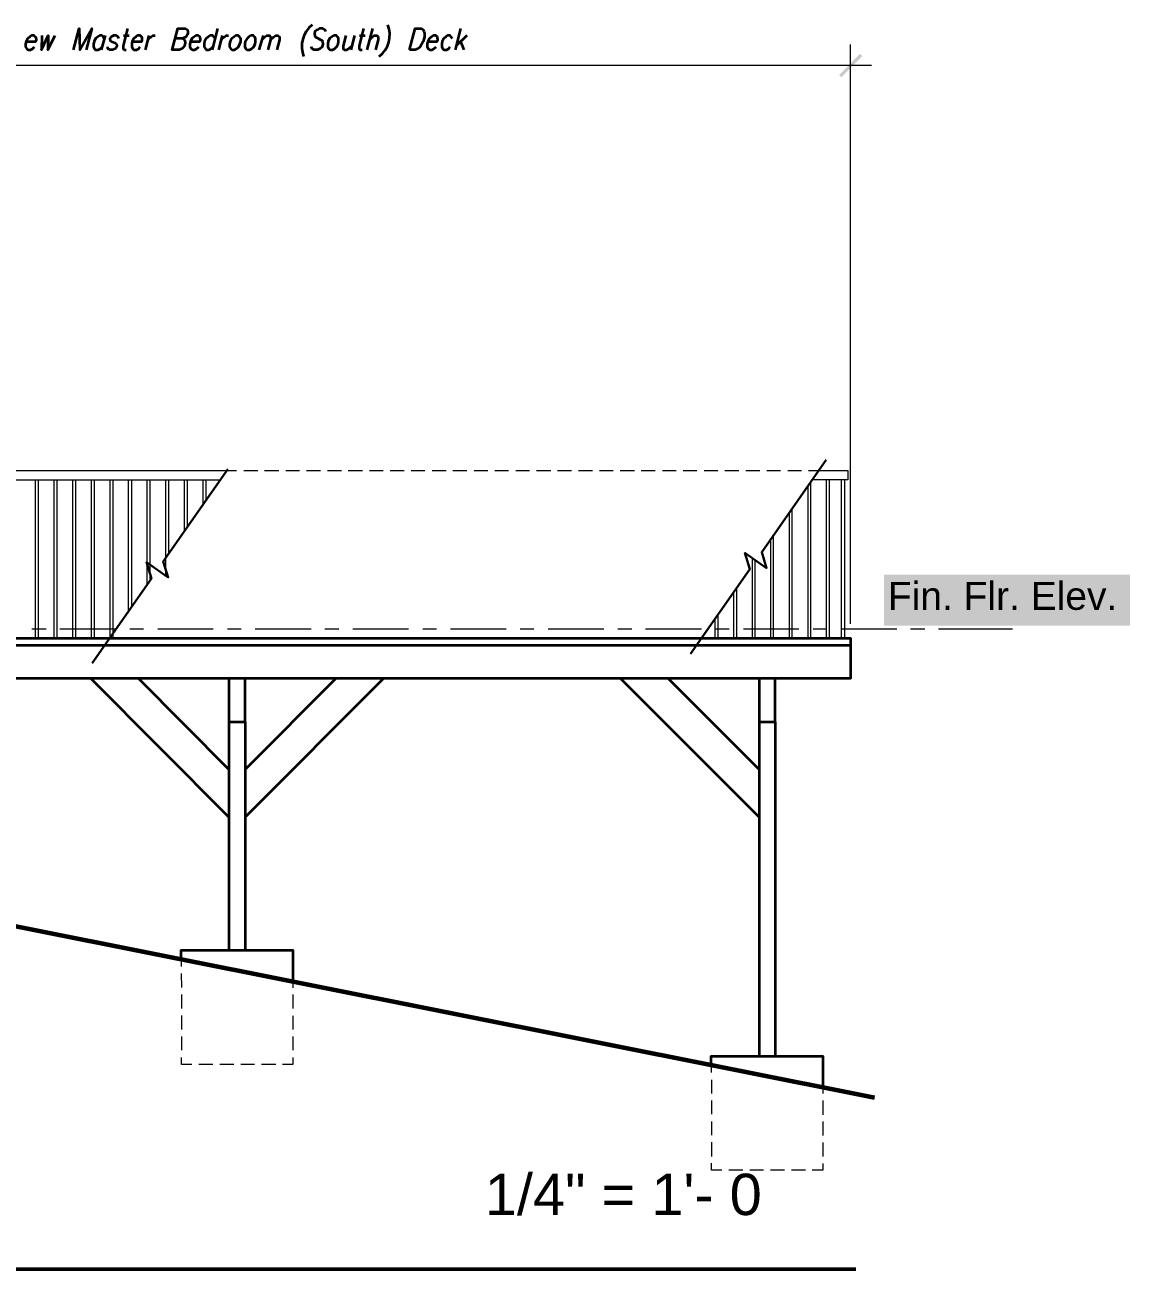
# Model space of a CAD drawing. Header units: inches. Extents: x 1543 to 43489, y -26 to 5775.
# Drawn here: x 2028.7 to 2276.4, y 3448 to 3726.9 of the extents above; entities that cross this region are included whole.
import ezdxf

# ---------------------------------------------------------------- set-up
doc = ezdxf.new("R2010")
doc.units = ezdxf.units.IN
doc.header["$LTSCALE"] = 0.5
doc.header["$MEASUREMENT"] = 0
for name, color, linetype in [('PDF_0', 7, 'Continuous'), ('PDF_A-FLOR-HRAL', 7, 'Continuous'), ('PDF_A-FLOR-LEVL', 7, 'Continuous'), ('PDF_C-TOPO', 7, 'Continuous'), ('PDF_Dim48', 7, 'Continuous'), ('PDF_Hidden1', 7, 'Continuous'), ('PDF_Layer2', 7, 'Continuous'), ('PDF_Layer3', 7, 'Continuous'), ('PDF_Layer6', 7, 'Continuous'), ('PDF_Text', 7, 'Continuous')]:
    doc.layers.add(name, color=color, linetype=linetype)
doc.styles.add('PDF Arial', font='arial.ttf')

msp = doc.modelspace()

# ---------------------------------------------------------------- linework, layer by layer
at = {"layer": 'PDF_0', "transparency": 33554559}
for points in [[(2211.15, 3715.64), (2211.65, 3715.14), (2215.82, 3720.39)], [(2211.65, 3715.14), (2215.82, 3720.39), (2216.32, 3719.89)]]:
    msp.add_solid(points, dxfattribs=at)
at = {"layer": 'PDF_A-FLOR-HRAL', "lineweight": 20}
for points in [[(1993.64, 3589.45), (1993.64, 3624.9), (1993.64, 3626.98), (2073.95, 3626.98)], [(2206.56, 3626.98), (2213.07, 3626.98), (2213.07, 3624.9), (2205.06, 3624.9)], [(1993.64, 3624.9), (2072.45, 3624.9)], [(2031, 3624.9), (2031, 3589.45)], [(2031.75, 3589.45), (2031.75, 3624.9)], [(2035.17, 3624.9), (2035.17, 3589.45)], [(2035.92, 3589.45), (2035.92, 3624.9)], [(2039.34, 3624.9), (2039.34, 3589.45)], [(2040.09, 3589.45), (2040.09, 3624.9)], [(2043.51, 3624.9), (2043.51, 3589.45)], [(2044.26, 3589.45), (2044.26, 3624.9)], [(2047.68, 3624.9), (2047.68, 3589.45)], [(2048.43, 3589.45), (2048.43, 3624.9)], [(2051.85, 3624.9), (2051.85, 3595.46)], [(2052.6, 3596.54), (2052.6, 3624.9)], [(2056.02, 3624.9), (2056.02, 3601.46)], [(2056.77, 3602.46), (2056.77, 3624.9)], [(2060.19, 3624.9), (2060.19, 3603.46)], [(2060.94, 3608.47), (2060.94, 3624.9)], [(2064.36, 3624.9), (2064.36, 3613.3)], [(2065.11, 3614.39), (2065.11, 3624.9)], [(2068.53, 3624.9), (2068.53, 3619.31)], [(2069.28, 3620.31), (2069.28, 3624.9)], [(2204.14, 3623.48), (2204.14, 3589.45)], [(2204.81, 3589.45), (2204.81, 3624.56)], [(2208.23, 3624.9), (2208.23, 3589.45)], [(2208.98, 3589.45), (2208.98, 3624.9)], [(2211.65, 3589.45), (2211.65, 3624.9)], [(2212.4, 3589.45), (2212.4, 3624.9)], [(2199.97, 3617.56), (2199.97, 3589.45)], [(2200.64, 3589.45), (2200.64, 3618.56)], [(2196.47, 3589.45), (2196.47, 3612.64)], [(2195.8, 3611.55), (2195.8, 3589.45)], [(2191.63, 3607.38), (2191.63, 3589.45)], [(2192.3, 3589.45), (2192.3, 3606.88)], [(2188.21, 3589.45), (2188.21, 3600.71)], [(2187.46, 3599.63), (2187.46, 3589.45)], [(2183.29, 3593.71), (2183.29, 3589.45)], [(2184.04, 3589.45), (2184.04, 3594.79)]]:
    msp.add_lwpolyline(points, dxfattribs=at)
at = {"layer": 'PDF_A-FLOR-LEVL', "lineweight": 20}
for points in [[(2030.25, 3591.54), (2033.42, 3591.54)], [(2036.51, 3591.54), (2049.02, 3591.54)], [(2052.19, 3591.54), (2055.27, 3591.54)], [(2058.44, 3591.54), (2070.87, 3591.54)], [(2074.04, 3591.54), (2077.12, 3591.54)], [(2080.29, 3591.54), (2092.8, 3591.54)], [(2095.89, 3591.54), (2099.06, 3591.54)], [(2102.14, 3591.54), (2114.65, 3591.54)], [(2117.82, 3591.54), (2120.91, 3591.54)], [(2124.08, 3591.54), (2136.5, 3591.54)], [(2139.67, 3591.54), (2142.76, 3591.54)], [(2145.93, 3591.54), (2158.44, 3591.54)], [(2161.52, 3591.54), (2164.69, 3591.54)], [(2167.78, 3591.54), (2180.29, 3591.54)], [(2183.46, 3591.54), (2186.54, 3591.54)], [(2189.71, 3591.54), (2202.14, 3591.54)], [(2205.31, 3591.54), (2208.4, 3591.54)], [(2211.56, 3591.54), (2224.07, 3591.54)], [(2227.16, 3591.54), (2230.33, 3591.54)], [(2233.42, 3591.54), (2250.01, 3591.54)]]:
    msp.add_lwpolyline(points, dxfattribs=at)
at = {"layer": 'PDF_A-FLOR-LEVL', "color": 7, "true_color": 0xffffff, "transparency": 33554559}
for points in [[(2276.37, 3592.2), (2276.37, 3603.63), (2221.24, 3592.2)], [(2276.37, 3603.63), (2221.24, 3592.2), (2221.24, 3603.63)]]:
    msp.add_solid(points, dxfattribs=at)
at = {"layer": 'PDF_C-TOPO', "lineweight": 60}
msp.add_lwpolyline([(2219.07, 3486.37), (1995.14, 3531.07), (1943.02, 3531.07), (1943.02, 3538.66), (1938.68, 3539.5), (1624.68, 3544.42), (1587.65, 3547.17), (1543.28, 3549.09)], dxfattribs=at)
at = {"layer": 'PDF_Dim48', "lineweight": 35}
for points in [[(2039.59, 3721.31), (2040.84, 3726.06), (2041.01, 3721.31), (2043.68, 3726.06), (2042.43, 3721.31)], [(2051.69, 3726.06), (2050.69, 3722.23), (2050.69, 3721.56), (2051.02, 3721.31), (2051.35, 3721.31)], [(2063.95, 3723.81), (2064.45, 3723.56), (2064.53, 3723.39), (2064.61, 3722.89), (2064.45, 3722.23), (2064.11, 3721.81), (2063.86, 3721.56), (2063.28, 3721.31), (2061.69, 3721.31), (2062.95, 3726.06), (2064.53, 3726.06), (2065.03, 3725.81), (2065.2, 3725.56), (2065.2, 3725.14), (2065.11, 3724.73), (2064.78, 3724.23), (2064.53, 3724.06), (2063.95, 3723.81), (2062.36, 3723.81)], [(2071.87, 3726.06), (2070.62, 3721.31)], [(2096.14, 3725.39), (2095.97, 3725.81), (2095.47, 3726.06), (2094.72, 3726.06), (2094.14, 3725.81), (2093.64, 3725.39), (2093.55, 3724.89), (2093.64, 3724.48), (2093.72, 3724.23), (2094.05, 3724.06), (2094.97, 3723.56), (2095.3, 3723.39), (2095.39, 3723.14), (2095.47, 3722.64), (2095.3, 3721.98), (2094.8, 3721.56), (2094.22, 3721.31), (2093.47, 3721.31), (2093.05, 3721.56), (2092.8, 3721.98)], [(2104.56, 3726.06), (2103.56, 3722.23), (2103.56, 3721.56), (2103.81, 3721.31), (2104.23, 3721.31)], [(2106.56, 3726.06), (2105.31, 3721.31)], [(2126.33, 3726.06), (2125.08, 3721.31)], [(2028.92, 3723.14), (2031.09, 3723.14), (2031.25, 3723.56), (2031.17, 3724.06), (2031, 3724.23), (2030.75, 3724.48), (2030.17, 3724.48), (2029.75, 3724.23), (2029.34, 3723.81), (2028.92, 3723.14), (2028.84, 3722.64), (2028.84, 3721.98), (2029.09, 3721.56), (2029.34, 3721.31), (2029.92, 3721.31), (2030.34, 3721.56), (2030.84, 3721.98)], [(2032.5, 3724.48), (2032.42, 3721.31), (2033.92, 3724.48), (2033.84, 3721.31), (2035.42, 3724.48)], [(2046.43, 3723.81), (2046.27, 3724.23), (2045.93, 3724.48), (2045.43, 3724.48), (2045.01, 3724.23), (2044.51, 3723.81), (2044.18, 3723.14), (2044.01, 3722.64), (2044.01, 3721.98), (2044.26, 3721.56), (2044.51, 3721.31), (2045.1, 3721.31), (2045.52, 3721.56), (2046.02, 3721.98)], [(2046.68, 3724.48), (2045.77, 3721.31)], [(2049.69, 3723.81), (2049.6, 3724.23), (2049.1, 3724.48), (2048.6, 3724.48), (2048.02, 3724.23), (2047.68, 3723.81), (2047.77, 3723.39), (2048.1, 3723.14), (2048.93, 3722.89), (2049.18, 3722.64), (2049.27, 3722.23), (2049.18, 3721.98), (2048.93, 3721.56), (2048.27, 3721.31), (2047.77, 3721.31), (2047.27, 3721.56), (2047.27, 3721.98)], [(2050.77, 3724.48), (2052.02, 3724.48)], [(2052.69, 3723.14), (2054.86, 3723.14), (2054.94, 3723.56), (2054.94, 3724.06), (2054.77, 3724.23), (2054.52, 3724.48), (2053.94, 3724.48), (2053.52, 3724.23), (2053.1, 3723.81), (2052.69, 3723.14), (2052.6, 3722.64), (2052.6, 3721.98), (2052.85, 3721.56), (2053.1, 3721.31), (2053.69, 3721.31), (2054.11, 3721.56), (2054.52, 3721.98)], [(2056.44, 3724.48), (2055.61, 3721.31)], [(2056.11, 3723.14), (2056.44, 3723.81), (2056.94, 3724.23), (2057.36, 3724.48), (2057.86, 3724.48)], [(2065.78, 3723.14), (2067.87, 3723.14), (2068.03, 3723.56), (2067.95, 3724.06), (2067.87, 3724.23), (2067.53, 3724.48), (2067.03, 3724.48), (2066.62, 3724.23), (2066.11, 3723.81), (2065.78, 3723.14), (2065.61, 3722.64), (2065.61, 3721.98), (2065.86, 3721.56), (2066.2, 3721.31), (2066.7, 3721.31), (2067.12, 3721.56), (2067.62, 3721.98)], [(2071.29, 3723.81), (2071.04, 3724.23), (2070.79, 3724.48), (2070.2, 3724.48), (2069.78, 3724.23), (2069.28, 3723.81), (2068.95, 3723.14), (2068.87, 3722.64), (2068.87, 3721.98), (2069.12, 3721.56), (2069.37, 3721.31), (2069.95, 3721.31), (2070.37, 3721.56), (2070.79, 3721.98)], [(2072.87, 3724.48), (2072.04, 3721.31)], [(2072.54, 3723.14), (2072.87, 3723.81), (2073.37, 3724.23), (2073.79, 3724.48), (2074.29, 3724.48)], [(2082.04, 3724.48), (2081.13, 3721.31)], [(2081.79, 3723.56), (2082.46, 3724.23), (2082.88, 3724.48), (2083.46, 3724.48), (2083.71, 3724.23), (2083.71, 3723.56), (2083.13, 3721.31)], [(2083.71, 3723.56), (2084.46, 3724.23), (2084.88, 3724.48), (2085.38, 3724.48), (2085.71, 3724.23), (2085.71, 3723.56), (2085.13, 3721.31)], [(2100.56, 3724.48), (2099.98, 3722.23), (2099.98, 3721.56), (2100.31, 3721.31), (2100.81, 3721.31), (2101.23, 3721.56), (2101.98, 3722.23)], [(2102.56, 3724.48), (2101.73, 3721.31)], [(2103.64, 3724.48), (2104.9, 3724.48)], [(2105.9, 3723.56), (2106.56, 3724.23), (2106.98, 3724.48), (2107.56, 3724.48), (2107.81, 3724.23), (2107.81, 3723.56), (2107.23, 3721.31)], [(2118.99, 3723.14), (2121.08, 3723.14), (2121.24, 3723.56), (2121.16, 3724.06), (2121.08, 3724.23), (2120.74, 3724.48), (2120.24, 3724.48), (2119.82, 3724.23), (2119.32, 3723.81), (2118.99, 3723.14), (2118.82, 3722.64), (2118.82, 3721.98), (2119.07, 3721.56), (2119.41, 3721.31), (2119.91, 3721.31), (2120.32, 3721.56), (2120.83, 3721.98)], [(2124.49, 3723.81), (2124.24, 3724.23), (2123.99, 3724.48), (2123.41, 3724.48), (2122.99, 3724.23), (2122.58, 3723.81), (2122.16, 3723.14), (2122.08, 3722.64), (2122.08, 3721.98), (2122.33, 3721.56), (2122.58, 3721.31), (2123.16, 3721.31), (2123.58, 3721.56), (2123.99, 3721.98)], [(2127.75, 3724.48), (2125.33, 3722.23)], [(2126.33, 3723.14), (2127.08, 3721.31)]]:
    msp.add_lwpolyline(points, dxfattribs=at)
for points in [[(2114.9, 3721.31), (2116.15, 3726.06), (2117.41, 3726.06), (2117.91, 3725.81), (2118.16, 3725.39), (2118.24, 3724.89), (2118.24, 3724.23), (2117.91, 3723.14), (2117.57, 3722.48), (2117.24, 3721.98), (2116.74, 3721.56), (2116.15, 3721.31)], [(2075.96, 3724.48), (2075.54, 3724.23), (2075.04, 3723.81), (2074.71, 3723.14), (2074.54, 3722.64), (2074.54, 3721.98), (2074.79, 3721.56), (2075.12, 3721.31), (2075.62, 3721.31), (2076.04, 3721.56), (2076.54, 3721.98), (2076.87, 3722.64), (2077.04, 3723.14), (2077.04, 3723.81), (2076.79, 3724.23), (2076.46, 3724.48)], [(2079.29, 3724.48), (2078.88, 3724.23), (2078.46, 3723.81), (2078.04, 3723.14), (2077.96, 3722.64), (2077.96, 3721.98), (2078.21, 3721.56), (2078.46, 3721.31), (2079.04, 3721.31), (2079.46, 3721.56), (2079.96, 3721.98), (2080.29, 3722.64), (2080.38, 3723.14), (2080.38, 3723.81), (2080.13, 3724.23), (2079.88, 3724.48)], [(2097.89, 3724.48), (2097.47, 3724.23), (2096.97, 3723.81), (2096.64, 3723.14), (2096.56, 3722.64), (2096.56, 3721.98), (2096.81, 3721.56), (2097.06, 3721.31), (2097.64, 3721.31), (2098.06, 3721.56), (2098.47, 3721.98), (2098.89, 3722.64), (2098.97, 3723.14), (2098.97, 3723.81), (2098.72, 3724.23), (2098.47, 3724.48)]]:
    msp.add_lwpolyline(points, close=True, dxfattribs=at)
at = {"layer": 'PDF_Dim48', "lineweight": 20}
for points in [[(2213.73, 3592.62), (2213.73, 3722.48)], [(2218.4, 3717.81), (1934.01, 3717.81)]]:
    msp.add_lwpolyline(points, dxfattribs=at)
at = {"layer": 'PDF_Dim48', "lineweight": 35}
for centre, radius, start, end in [((2096.9, 3722.05), 6.18, 128.4271, 201.2909), ((2104.48, 3724.58), 5.97, 306.9065, 22.8115)]:
    msp.add_arc(centre, radius, start, end, dxfattribs=at)
at = {"layer": 'PDF_Hidden1', "lineweight": 20}
for points in [[(2073.95, 3626.98), (2076.12, 3626.98)], [(2077.71, 3626.98), (2080.88, 3626.98)], [(2082.38, 3626.98), (2085.55, 3626.98)], [(2087.13, 3626.98), (2090.22, 3626.98)], [(2091.8, 3626.98), (2094.89, 3626.98)], [(2096.47, 3626.98), (2099.64, 3626.98)], [(2101.14, 3626.98), (2104.31, 3626.98)], [(2105.9, 3626.98), (2108.98, 3626.98)], [(2110.57, 3626.98), (2113.65, 3626.98)], [(2115.24, 3626.98), (2118.32, 3626.98)], [(2119.91, 3626.98), (2123.08, 3626.98)], [(2124.58, 3626.98), (2127.75, 3626.98)], [(2129.33, 3626.98), (2132.42, 3626.98)], [(2134, 3626.98), (2137.09, 3626.98)], [(2138.67, 3626.98), (2141.76, 3626.98)], [(2143.34, 3626.98), (2146.51, 3626.98)], [(2148.01, 3626.98), (2151.18, 3626.98)], [(2152.77, 3626.98), (2155.85, 3626.98)], [(2157.44, 3626.98), (2160.52, 3626.98)], [(2162.11, 3626.98), (2165.28, 3626.98)], [(2166.78, 3626.98), (2169.95, 3626.98)], [(2171.53, 3626.98), (2174.62, 3626.98)], [(2176.2, 3626.98), (2179.29, 3626.98)], [(2180.87, 3626.98), (2183.96, 3626.98)], [(2185.54, 3626.98), (2188.71, 3626.98)], [(2190.21, 3626.98), (2193.38, 3626.98)], [(2194.97, 3626.98), (2198.05, 3626.98)], [(2199.64, 3626.98), (2202.72, 3626.98)], [(2204.31, 3626.98), (2206.56, 3626.98)], [(2063.7, 3517.39), (2063.7, 3515.81)], [(2063.7, 3514.23), (2063.78, 3511.14)], [(2088.72, 3512.64), (2088.72, 3511.06)], [(2063.78, 3509.56), (2063.78, 3506.39)], [(2088.72, 3509.56), (2088.72, 3506.39)], [(2063.78, 3504.88), (2063.78, 3501.72)], [(2088.72, 3504.8), (2088.72, 3501.72)], [(2063.78, 3500.13), (2063.78, 3497.05)], [(2088.72, 3500.13), (2088.72, 3497.05)], [(2066.11, 3493.88), (2063.78, 3493.88), (2063.78, 3495.46)], [(2088.72, 3495.46), (2088.72, 3493.88), (2086.38, 3493.88)], [(2070.79, 3493.88), (2067.62, 3493.88)], [(2075.46, 3493.88), (2072.37, 3493.88)], [(2080.13, 3493.88), (2077.04, 3493.88)], [(2084.88, 3493.88), (2081.71, 3493.88)], [(2182.46, 3493.63), (2182.46, 3492.04)], [(2182.54, 3490.46), (2182.54, 3487.37)], [(2207.48, 3488.87), (2207.48, 3487.37)], [(2182.54, 3485.79), (2182.54, 3482.7)], [(2207.48, 3485.79), (2207.48, 3482.62)], [(2182.54, 3481.12), (2182.54, 3478.03)], [(2207.48, 3481.12), (2207.48, 3477.95)], [(2182.54, 3476.45), (2182.54, 3473.28)], [(2207.48, 3476.36), (2207.48, 3473.28)], [(2184.88, 3470.19), (2182.54, 3470.19), (2182.54, 3471.78)], [(2189.55, 3470.19), (2186.46, 3470.19)], [(2194.22, 3470.19), (2191.13, 3470.19)], [(2198.89, 3470.19), (2195.8, 3470.19)], [(2203.64, 3470.19), (2200.47, 3470.19)], [(2207.48, 3471.69), (2207.48, 3470.19), (2205.14, 3470.19)]]:
    msp.add_lwpolyline(points, dxfattribs=at)
at = {"layer": 'PDF_Layer2', "lineweight": 30}
for points in [[(2208.23, 3629.4), (2193.8, 3608.72), (2194.88, 3605.13), (2190.05, 3608.55), (2191.13, 3604.88), (2177.87, 3585.95)], [(2074.12, 3627.32), (2059.69, 3606.63), (2060.78, 3603.05), (2055.94, 3606.47), (2057.02, 3602.8), (2043.76, 3583.86)]]:
    msp.add_lwpolyline(points, dxfattribs=at)
at = {"layer": 'PDF_Layer3', "lineweight": 35}
for points in [[(1993.06, 3589.45), (2213.73, 3589.45), (2213.73, 3580.36), (1993.06, 3580.36)], [(1993.06, 3587.87), (2213.73, 3587.87)], [(2043.43, 3580.36), (2074.37, 3549.34)], [(2054.11, 3580.36), (2074.37, 3560.01)], [(2109.07, 3580.36), (2078.04, 3549.34)], [(2098.39, 3580.36), (2078.04, 3560.01)], [(2162.19, 3580.36), (2193.22, 3549.34)], [(2172.87, 3580.36), (2193.22, 3560.01)], [(2074.37, 3570.69), (2074.37, 3519.48)], [(2078.04, 3570.69), (2078.04, 3519.48)], [(2193.22, 3570.69), (2193.22, 3495.71)], [(2196.8, 3570.69), (2196.8, 3495.71)], [(2078.04, 3556.43), (2078.04, 3556.43)], [(2078.04, 3545.75), (2078.04, 3545.75)], [(2063.7, 3517.39), (2063.7, 3519.48), (2088.72, 3519.48), (2088.72, 3512.64)], [(2182.46, 3493.63), (2182.46, 3495.71), (2207.48, 3495.71), (2207.48, 3488.87)]]:
    msp.add_lwpolyline(points, dxfattribs=at)
for points in [[(2074.37, 3570.69), (2078.04, 3570.69), (2078.04, 3580.36), (2074.37, 3580.36)], [(2193.22, 3570.69), (2196.8, 3570.69), (2196.8, 3580.36), (2193.22, 3580.36)]]:
    msp.add_lwpolyline(points, close=True, dxfattribs=at)
at = {"layer": 'PDF_Layer6', "lineweight": 50}
msp.add_lwpolyline([(1603.24, 3448.01), (2214.9, 3448.01)], dxfattribs=at)

# ---------------------------------------------------------------- texts
at = {"layer": 'PDF_Text', "attachment_point": 7, "style": 'PDF Arial'}
for s, insert, char_height in [('Fin. Flr. Elev.', (2222.07, 3595.69), 6.251), ('1/4" = 1\'- 0', (2131.75, 3459.99), 9.2602)]:
    msp.add_mtext(s, dxfattribs=dict(at, insert=insert, char_height=char_height))

doc.saveas('drawing.dxf')
